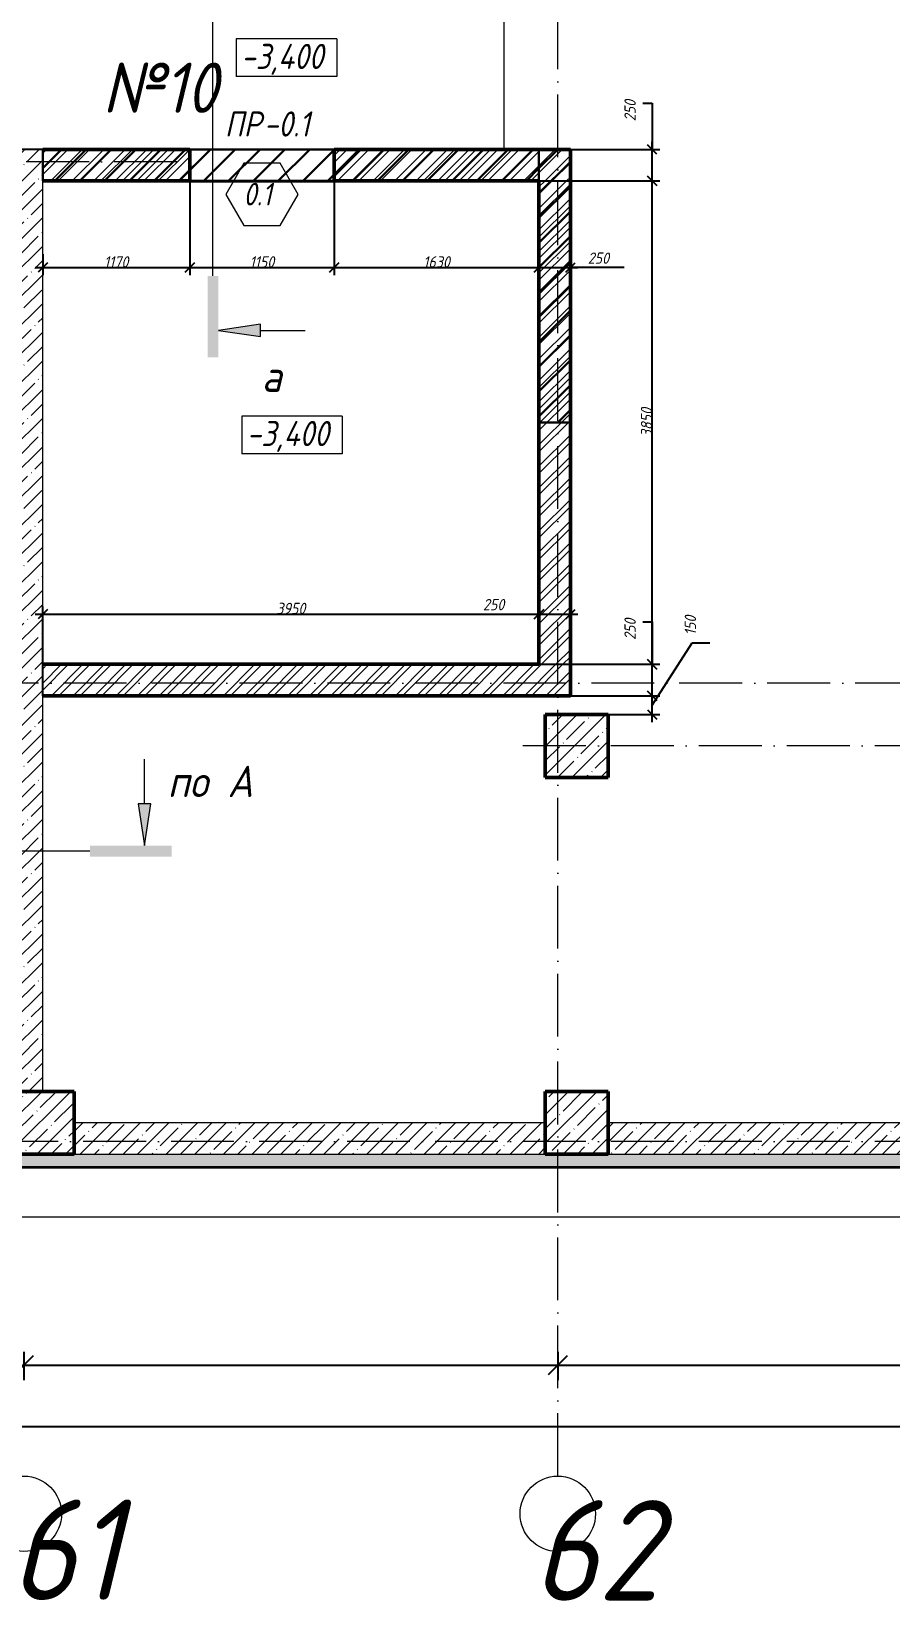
# Model space of a CAD drawing. Header units: millimetres. Extents: x -356862 to 418287, y 0 to 839748.
# Drawn here: x -261591 to -254752, y 453542 to 466036 of the extents above; entities that cross this region are included whole.
import ezdxf

# ---------------------------------------------------------------- set-up
doc = ezdxf.new("R2010")
doc.units = ezdxf.units.MM
doc.linetypes.add('200_ШТРИХ_ш1п0_6_', pattern=[160, 100, -60])
doc.linetypes.add('50_200_ШТРИХ_1Т_ш5_п1_п1_', pattern=[700, 500, -100, 0, -100])
for name, color, linetype, lineweight in [('0) Кирпич подвал', 20, 'Continuous', 30), ('A-____-____-DIMS', 7, 'Continuous', 9), ('A-____-NOTE-TEXT', 7, 'Continuous', 9), ('A-____-NOTE-TEXT-1', 7, 'Continuous', 5), ('A-DOOR-____-IDEN', 7, 'Continuous', 9), ('A-FLOR-____-OTLN', 7, 'Continuous', 9), ('A-GENM-____-IDEN', 7, 'Continuous', 9), ('A-WALL-____-MCUT', 7, 'Continuous', 13), ('A-WALL-____-MCUT-1', 7, 'Continuous', 9), ('A-WALL-____-MCUT-2', 7, 'Continuous', 50), ('A-WALL-____-MCUT-3', 7, 'Continuous', 9), ('A-WALL-____-PATT-1', 7, 'Continuous', 9), ('G-____-____-DIMS', 7, 'Continuous', 9), ('G-____-____-TEXT', 7, 'Continuous', 9), ('S-COLS-____-MCUT', 7, 'Continuous', 50), ('S-COLS-____-OTLN', 7, 'Continuous', 9), ('S-GRID-____-IDEN', 7, 'Continuous', 9), ('S-GRID-____-OTLN-1', 7, '50_200_ШТРИХ_1Т_ш5_п1_п1_', 9)]:
    doc.layers.add(name, color=color, linetype=linetype, lineweight=lineweight)
for name, color, linetype, lineweight, true_color in [('A-DETL-GENF-OTLN-4', 9, '200_ШТРИХ_ш1п0_6_', 9, 0x808080), ('A-DETL-GENF-OTLN-5', 7, 'Continuous', 5, 0xc0c0c0), ('A-WALL-____-PATT-2', 7, 'Continuous', 9, 0x787878)]:
    doc.layers.add(name, color=color, linetype=linetype, lineweight=lineweight, true_color=true_color)
doc.styles.add('ISOCPEUR_I', font='isocpeui.ttf', dxfattribs={"width": 0.9, "height": 2.5})
doc.styles.add('ISOCPEUR_I_2', font='isocpeui.ttf', dxfattribs={"width": 0.85, "height": 2.3})
doc.styles.add('ISOCPEUR_I_6', font='isocpeui.ttf', dxfattribs={"width": 0.85, "height": 3.5})
doc.styles.add('ISOCPEUR_I_7', font='isocpeui.ttf', dxfattribs={"width": 0.9, "height": 90})
doc.dimstyles.new('ISO-1_8_0_9К_СРЕДНИЙ_Кладочные', dxfattribs={"dimscale": 304.8, "dimtxt": 89.638306, "dimasz": 0.246063, "dimexe": 0.19685, "dimexo": 0, "dimgap": 0, "dimtad": 1, "dimdec": 3, "dimrnd": 0.001, "dimdsep": 46, "dimtxsty": 'ISOCPEUR_I_7', "dimblk1": 'OBLIQUE', "dimblk2": 'OBLIQUE', "dimsah": 1, "dimcen": 0.09, "dimdle": 0.19685, "dimazin": 0, "dimtfac": 1, "dimtdec": 4, "dimtix": 1, "dimtmove": 2, "dimatfit": 3, "dimfxl": 1, "dimtvp": 1, "dimtolj": 1, "dimtzin": 0, "dimarcsym": 2})
doc.dimstyles.new('ISO-1_8_0_9К_СРЕДНИЙ_Кладочные_2', dxfattribs={"dimscale": 304.8, "dimtxt": 89.638306, "dimasz": 0.246063, "dimexe": 0.19685, "dimexo": 0, "dimgap": 0, "dimtad": 1, "dimdec": 3, "dimrnd": 0.001, "dimdsep": 46, "dimtxsty": 'ISOCPEUR_I_7', "dimblk1": 'OBLIQUE', "dimblk2": 'OBLIQUE', "dimsah": 1, "dimcen": 0.09, "dimdle": 0.19685, "dimazin": 0, "dimtfac": 1, "dimtdec": 4, "dimtix": 1, "dimtmove": 1, "dimatfit": 3, "dimfxl": 1, "dimtvp": 1, "dimtolj": 1, "dimtzin": 0, "dimarcsym": 2})
doc.dimstyles.new('ISO-2_5_0_9К_БОЛЬШОЙ_ОСИ', dxfattribs={"dimscale": 304.8, "dimtxt": 248.995294, "dimasz": 0.492126, "dimexe": 0.393701, "dimexo": 0, "dimgap": 0, "dimtad": 1, "dimdec": 0, "dimzin": 0, "dimdsep": 46, "dimtxsty": 'ISOCPEUR_I', "dimblk1": 'OBLIQUE', "dimblk2": 'OBLIQUE', "dimsah": 1, "dimcen": 0.09, "dimdle": 0.393701, "dimazin": 0, "dimtfac": 1, "dimtdec": 4, "dimtix": 1, "dimtmove": 0, "dimatfit": 3, "dimfxl": 1, "dimtvp": 1, "dimtolj": 1, "dimtzin": 0, "dimarcsym": 2})
pattern_1 = [(45, (-350751.34, 459015.94), (-114.04925, 114.04925), []), (45, (-350637.3, 459015.94), (-114.04925, 114.04925), [201.612, -40.322, 3.353, -36.97])]
pattern_2 = [(45, (-350751.34, 459015.94), (-85.53659, 85.53659), []), (45, (-350694.32, 459015.94), (-85.53659, 85.53659), [])]

# ---------------------------------------------------------------- blocks, each defined once
blk = doc.blocks.new('BSC_Колонна _Прямоугольная - 500х500-V27-АР1_Кладочный план подвала в осях 1-64_А-ГГ')
at = {"layer": 'S-COLS-____-OTLN'}
h = blk.add_hatch(dxfattribs=at)
h.set_pattern_fill('FP_38', color=256, style=0, pattern_type=2)
h.set_pattern_definition([(45, (-93500, 1668.96), (-114.04925, 114.04925), []), (45, (-93385.95, 1668.96), (-114.04925, 114.04925), [201.613, -40.323, 3.353, -36.97])])
h.paths.add_polyline_path([(-250, -250), (250, -250), (250, 250), (-250, 250)], flags=0)
at = {"layer": 'S-COLS-____-MCUT'}
for p, q in [((250, 250), (-250, 250)), ((-250, 250), (-250, -250)), ((250, -250), (250, 250)), ((-250, -250), (250, -250))]:
    blk.add_line(p, q, dxfattribs=at)
blk = doc.blocks.new('BSC_Колонна _Прямоугольная - 500х500-V84-АР1_Кладочный план подвала в осях 1-64_А-ГГ')
at = {"layer": 'S-COLS-____-OTLN'}
h = blk.add_hatch(dxfattribs=at)
h.set_pattern_fill('FP_96', color=256, style=0, pattern_type=2)
h.set_pattern_definition([(45, (-93500, -1331.04), (-114.04925, 114.04925), []), (45, (-93385.95, -1331.04), (-114.04925, 114.04925), [201.613, -40.323, 3.353, -36.97])])
h.paths.add_polyline_path([(-250, -250), (250, -250), (250, 250), (-250, 250)], flags=0)
at = {"layer": 'S-COLS-____-MCUT'}
for p, q in [((250, 250), (-250, 250)), ((-250, 250), (-250, -250)), ((250, -250), (250, 250)), ((-250, -250), (250, -250))]:
    blk.add_line(p, q, dxfattribs=at)
blk = doc.blocks.new('BSC_Колонна _Прямоугольная - 500х500-V145-АР1_Кладочный план подвала в осях 1-64_А-ГГ')
at = {"layer": 'S-COLS-____-OTLN'}
h = blk.add_hatch(dxfattribs=at)
h.set_pattern_fill('FP_161', color=256, style=0, pattern_type=2)
h.set_pattern_definition([(45, (-89250, 1668.96), (-114.04925, 114.04925), []), (45, (-89135.95, 1668.96), (-114.04925, 114.04925), [201.613, -40.323, 3.353, -36.97])])
h.paths.add_polyline_path([(-250, -250), (250, -250), (250, 250), (-250, 250)], flags=0)
at = {"layer": 'S-COLS-____-MCUT'}
for p, q in [((250, 250), (-250, 250)), ((-250, 250), (-250, -250)), ((250, -250), (250, 250)), ((-250, -250), (250, -250))]:
    blk.add_line(p, q, dxfattribs=at)
blk = doc.blocks.new('DET_L_Имитация разреза_ISO2-5 - Вправо-27489998-АР1_Кладочный план подвала в осях 1-64_А-ГГ')
at = {"layer": 'A-DETL-GENF-OTLN-5'}
blk.add_line((143, 0), (4360, 0), dxfattribs=at)
blk = doc.blocks.new('DET_L_Имитация разреза_ISO2-5 - Низ-28995336-АР1_Кладочный план подвала в осях 1-64_А-ГГ')
at = {"layer": 'A-DETL-GENF-OTLN-5'}
blk.add_line((143, 0), (8957, 0), dxfattribs=at)
blk = doc.blocks.new('Ось сетки - Круг_Ø6_00__ISO-2_5_0_9K_-25732049-АР1_Кладочный план подвала в осях 1-64_А-ГГ')
at = {"layer": 'S-GRID-____-IDEN'}
blk.add_circle((0, 0), 3, dxfattribs=at)
blk = doc.blocks.new('_Oblique')
at = {"color": 0, "linetype": 'ByBlock', "lineweight": -2}
blk.add_line((-0.5, -0.5), (0.5, 0.5), dxfattribs=at)
blk = doc.blocks.new('*D8126')
at = {"layer": 'A-____-____-DIMS', "color": 0, "lineweight": -2, "transparency": 16777216}
for p, q in [((-265101, 455523), (-265101, 455297)), ((-261651, 455523), (-261651, 455297)), ((-265221, 455417), (-261531, 455417))]:
    blk.add_line(p, q, dxfattribs=at)
at = {"layer": 'Defpoints', "color": 0, "transparency": 16777216}
for p in [(-265101, 455523), (-261651, 455523), (-261651, 455417)]:
    blk.add_point(p, dxfattribs=at)
at = {"layer": 'A-____-____-DIMS', "color": 0, "lineweight": -2, "transparency": 16777216, "xscale": 150, "yscale": 150, "zscale": 150, "rotation": 180}
blk.add_blockref('_Oblique', (-265101, 455417), dxfattribs=at)
at = {"layer": 'A-____-____-DIMS', "color": 0, "lineweight": -2, "transparency": 16777216, "xscale": 150, "yscale": 150, "zscale": 150}
blk.add_blockref('_Oblique', (-261651, 455417), dxfattribs=at)
at = {"layer": 'A-____-____-DIMS', "color": 0, "transparency": 16777216, "insert": (-263376, 455419), "char_height": 2.5, "width": 781.46, "attachment_point": 5, "style": 'ISOCPEUR_I'}
blk.add_mtext('\\A1;3450', dxfattribs=at)
blk = doc.blocks.new('*D8127')
at = {"layer": 'A-____-____-DIMS', "color": 0, "lineweight": -2, "transparency": 16777216}
for p, q in [((-261651, 455523), (-261651, 455297)), ((-257401, 455523), (-257401, 455297)), ((-261771, 455417), (-257281, 455417))]:
    blk.add_line(p, q, dxfattribs=at)
at = {"layer": 'Defpoints', "color": 0, "transparency": 16777216}
for p in [(-261651, 455523), (-257401, 455523), (-257401, 455417)]:
    blk.add_point(p, dxfattribs=at)
at = {"layer": 'A-____-____-DIMS', "color": 0, "lineweight": -2, "transparency": 16777216, "xscale": 150, "yscale": 150, "zscale": 150, "rotation": 180}
blk.add_blockref('_Oblique', (-261651, 455417), dxfattribs=at)
at = {"layer": 'A-____-____-DIMS', "color": 0, "lineweight": -2, "transparency": 16777216, "xscale": 150, "yscale": 150, "zscale": 150}
blk.add_blockref('_Oblique', (-257401, 455417), dxfattribs=at)
at = {"layer": 'A-____-____-DIMS', "color": 0, "transparency": 16777216, "insert": (-259526, 455419), "char_height": 2.5, "width": 781.46, "attachment_point": 5, "style": 'ISOCPEUR_I'}
blk.add_mtext('\\A1;4250', dxfattribs=at)
blk = doc.blocks.new('*D8128')
at = {"layer": 'A-____-____-DIMS', "color": 0, "lineweight": -2, "transparency": 16777216}
for p, q in [((-257401, 455523), (-257401, 455297)), ((-249601, 455523), (-249601, 455297)), ((-257521, 455417), (-249481, 455417))]:
    blk.add_line(p, q, dxfattribs=at)
at = {"layer": 'Defpoints', "color": 0, "transparency": 16777216}
for p in [(-257401, 455523), (-249601, 455523), (-249601, 455417)]:
    blk.add_point(p, dxfattribs=at)
at = {"layer": 'A-____-____-DIMS', "color": 0, "lineweight": -2, "transparency": 16777216, "xscale": 150, "yscale": 150, "zscale": 150, "rotation": 180}
blk.add_blockref('_Oblique', (-257401, 455417), dxfattribs=at)
at = {"layer": 'A-____-____-DIMS', "color": 0, "lineweight": -2, "transparency": 16777216, "xscale": 150, "yscale": 150, "zscale": 150}
blk.add_blockref('_Oblique', (-249601, 455417), dxfattribs=at)
at = {"layer": 'A-____-____-DIMS', "color": 0, "transparency": 16777216, "insert": (-253501, 455419), "char_height": 2.5, "width": 758.48, "attachment_point": 5, "style": 'ISOCPEUR_I'}
blk.add_mtext('\\A1;7800', dxfattribs=at)
blk = doc.blocks.new('*D8129')
at = {"layer": 'A-____-____-DIMS', "color": 0, "lineweight": -2, "transparency": 16777216}
for p, q in [((-353221, 454929), (-249481, 454929)), ((-353101, 455035), (-353101, 454809)), ((-249601, 455035), (-249601, 454809))]:
    blk.add_line(p, q, dxfattribs=at)
at = {"layer": 'Defpoints', "color": 0, "transparency": 16777216}
for p in [(-353101, 455035), (-249601, 455035), (-249601, 454929)]:
    blk.add_point(p, dxfattribs=at)
at = {"layer": 'A-____-____-DIMS', "color": 0, "lineweight": -2, "transparency": 16777216, "xscale": 150, "yscale": 150, "zscale": 150, "rotation": 180}
blk.add_blockref('_Oblique', (-353101, 454929), dxfattribs=at)
at = {"layer": 'A-____-____-DIMS', "color": 0, "lineweight": -2, "transparency": 16777216, "xscale": 150, "yscale": 150, "zscale": 150}
blk.add_blockref('_Oblique', (-249601, 454929), dxfattribs=at)
at = {"layer": 'A-____-____-DIMS', "color": 0, "transparency": 16777216, "insert": (-301351, 454930), "char_height": 2.5, "width": 1080.26, "attachment_point": 5, "style": 'ISOCPEUR_I'}
blk.add_mtext('\\A1;103500', dxfattribs=at)
blk = doc.blocks.new('Высотные отметки - 9_5х3_5_h_-17668430-АР1_Кладочный план подвала в осях 1-64_А-ГГ')
at = {"layer": 'G-____-____-DIMS'}
for p, q in [((-4, 3), (-4, 0)), ((4, 3), (-4, 3)), ((4, 3), (4, 0)), ((4, 0), (-4, 0))]:
    blk.add_line(p, q, dxfattribs=at)
blk = doc.blocks.new('*D8260')
at = {"layer": 'A-____-____-DIMS', "color": 0, "lineweight": -2, "transparency": 16777216}
for p, q in [((-262165, 466557), (-262165, 465037)), ((-260681, 466497), (-262225, 466497)), ((-261501, 465097), (-262225, 465097))]:
    blk.add_line(p, q, dxfattribs=at)
at = {"layer": 'Defpoints', "color": 0, "transparency": 16777216}
for p in [(-260681, 466497), (-262165, 465097), (-261501, 465097)]:
    blk.add_point(p, dxfattribs=at)
at = {"layer": 'A-____-____-DIMS', "color": 0, "lineweight": -2, "transparency": 16777216, "xscale": 75, "yscale": 75, "zscale": 75}
for p, rotation in [((-262165, 466497), 90), ((-262165, 465097), 270)]:
    blk.add_blockref('_Oblique', p, dxfattribs=dict(at, rotation=rotation))
at = {"layer": 'A-____-____-DIMS', "color": 0, "transparency": 16777216, "insert": (-262210, 465797), "char_height": 90, "width": 521.28, "attachment_point": 5, "rotation": 90, "style": 'ISOCPEUR_I_7'}
blk.add_mtext('\\A1;1400', dxfattribs=at)
blk = doc.blocks.new('Марка проема - марка проема-27336095-АР1_Кладочный план подвала в осях 1-64_А-ГГ')
at = {"layer": 'A-DOOR-____-IDEN'}
for p, q in [((-1.44, 0.16), (-2.88, -2.33)), ((1.44, 0.16), (-1.44, 0.16)), ((2.88, -2.33), (1.44, 0.16)), ((-2.88, -2.33), (-1.44, -4.82)), ((1.44, -4.82), (2.88, -2.33)), ((-1.44, -4.82), (1.44, -4.82))]:
    blk.add_line(p, q, dxfattribs=at)
blk = doc.blocks.new('*D8188')
at = {"layer": 'A-____-____-DIMS', "color": 0, "lineweight": -2, "transparency": 16777216}
for p, q in [((-261501, 460747), (-261501, 461457)), ((-257551, 461504), (-257551, 461337)), ((-261561, 461397), (-257491, 461397))]:
    blk.add_line(p, q, dxfattribs=at)
at = {"layer": 'Defpoints', "color": 0, "transparency": 16777216}
for p in [(-257551, 461504), (-257551, 461397), (-261501, 460747)]:
    blk.add_point(p, dxfattribs=at)
at = {"layer": 'A-____-____-DIMS', "color": 0, "lineweight": -2, "transparency": 16777216, "xscale": 75, "yscale": 75, "zscale": 75, "rotation": 180}
blk.add_blockref('_Oblique', (-261501, 461397), dxfattribs=at)
at = {"layer": 'A-____-____-DIMS', "color": 0, "lineweight": -2, "transparency": 16777216, "xscale": 75, "yscale": 75, "zscale": 75}
blk.add_blockref('_Oblique', (-257551, 461397), dxfattribs=at)
at = {"layer": 'A-____-____-DIMS', "color": 0, "transparency": 16777216, "insert": (-259526, 461442), "char_height": 90, "width": 546.1, "attachment_point": 5, "style": 'ISOCPEUR_I_7'}
blk.add_mtext('\\A1;3950', dxfattribs=at)
blk = doc.blocks.new('*D8189')
at = {"layer": 'A-____-____-DIMS', "color": 0, "lineweight": -2, "transparency": 16777216}
for p, q in [((-257551, 461504), (-257551, 461337)), ((-257301, 461504), (-257301, 461337)), ((-257878, 461397), (-257551, 461397)), ((-257611, 461397), (-257241, 461397))]:
    blk.add_line(p, q, dxfattribs=at)
at = {"layer": 'Defpoints', "color": 0, "transparency": 16777216}
for p in [(-257551, 461504), (-257301, 461504), (-257301, 461397)]:
    blk.add_point(p, dxfattribs=at)
at = {"layer": 'A-____-____-DIMS', "color": 0, "lineweight": -2, "transparency": 16777216, "xscale": 75, "yscale": 75, "zscale": 75, "rotation": 180}
blk.add_blockref('_Oblique', (-257551, 461397), dxfattribs=at)
at = {"layer": 'A-____-____-DIMS', "color": 0, "lineweight": -2, "transparency": 16777216, "xscale": 75, "yscale": 75, "zscale": 75}
blk.add_blockref('_Oblique', (-257301, 461397), dxfattribs=at)
at = {"layer": 'A-____-____-DIMS', "color": 0, "transparency": 16777216, "insert": (-257997, 461517), "char_height": 90, "width": 409.58, "attachment_point": 1, "line_spacing_factor": 1.149209, "style": 'ISOCPEUR_I_7'}
blk.add_mtext('\\A1;250', dxfattribs=at)
blk = doc.blocks.new('*D8190')
at = {"layer": 'A-____-____-DIMS', "color": 0, "lineweight": -2, "transparency": 16777216}
for p, q in [((-256650, 460672), (-256331, 461169)), ((-256331, 461169), (-256190, 461169)), ((-256650, 460537), (-256650, 460807)), ((-257301, 460747), (-256590, 460747)), ((-257001, 460597), (-256590, 460597))]:
    blk.add_line(p, q, dxfattribs=at)
at = {"layer": 'Defpoints', "color": 0, "transparency": 16777216}
for p in [(-257301, 460747), (-256650, 460747), (-257001, 460597)]:
    blk.add_point(p, dxfattribs=at)
at = {"layer": 'A-____-____-DIMS', "color": 0, "lineweight": -2, "transparency": 16777216, "xscale": 75, "yscale": 75, "zscale": 75}
for p, rotation in [((-256650, 460747), 90), ((-256650, 460597), 270)]:
    blk.add_blockref('_Oblique', p, dxfattribs=dict(at, rotation=rotation))
at = {"layer": 'A-____-____-DIMS', "color": 0, "transparency": 16777216, "insert": (-256391, 461229), "char_height": 90, "width": 368.21, "attachment_point": 1, "rotation": 90, "line_spacing_factor": 1.149209, "style": 'ISOCPEUR_I_7'}
blk.add_mtext('\\A1;150', dxfattribs=at)
blk = doc.blocks.new('*D8191')
at = {"layer": 'A-____-____-DIMS', "color": 0, "lineweight": -2, "transparency": 16777216}
for p, q in [((-256725, 461336), (-256650, 461336)), ((-256650, 461336), (-256650, 460997)), ((-256650, 460687), (-256650, 461057)), ((-257551, 460997), (-256590, 460997)), ((-257301, 460747), (-256590, 460747))]:
    blk.add_line(p, q, dxfattribs=at)
at = {"layer": 'Defpoints', "color": 0, "transparency": 16777216}
for p in [(-257551, 460997), (-256650, 460997), (-257301, 460747)]:
    blk.add_point(p, dxfattribs=at)
at = {"layer": 'A-____-____-DIMS', "color": 0, "lineweight": -2, "transparency": 16777216, "xscale": 75, "yscale": 75, "zscale": 75}
for p, rotation in [((-256650, 460997), 90), ((-256650, 460747), 270)]:
    blk.add_blockref('_Oblique', p, dxfattribs=dict(at, rotation=rotation))
at = {"layer": 'A-____-____-DIMS', "color": 0, "transparency": 16777216, "insert": (-256871, 461191), "char_height": 90, "width": 409.58, "attachment_point": 1, "rotation": 90, "line_spacing_factor": 1.149209, "style": 'ISOCPEUR_I_7'}
blk.add_mtext('\\A1;250', dxfattribs=at)
blk = doc.blocks.new('*D8192')
at = {"layer": 'A-____-____-DIMS', "color": 0, "lineweight": -2, "transparency": 16777216}
for p, q in [((-257551, 464847), (-256590, 464847)), ((-256650, 460937), (-256650, 464907)), ((-257551, 460997), (-256590, 460997))]:
    blk.add_line(p, q, dxfattribs=at)
at = {"layer": 'Defpoints', "color": 0, "transparency": 16777216}
for p in [(-257551, 464847), (-256650, 464847), (-257551, 460997)]:
    blk.add_point(p, dxfattribs=at)
at = {"layer": 'A-____-____-DIMS', "color": 0, "lineweight": -2, "transparency": 16777216, "xscale": 75, "yscale": 75, "zscale": 75}
for p, rotation in [((-256650, 464847), 90), ((-256650, 460997), 270)]:
    blk.add_blockref('_Oblique', p, dxfattribs=dict(at, rotation=rotation))
at = {"layer": 'A-____-____-DIMS', "color": 0, "transparency": 16777216, "insert": (-256695, 462922), "char_height": 90, "width": 546.1, "attachment_point": 5, "rotation": 90, "style": 'ISOCPEUR_I_7'}
blk.add_mtext('\\A1;3850', dxfattribs=at)
blk = doc.blocks.new('*D8193')
at = {"layer": 'A-____-____-DIMS', "color": 0, "lineweight": -2, "transparency": 16777216}
for p, q in [((-256725, 465466), (-256650, 465466)), ((-256650, 465466), (-256650, 465097)), ((-257301, 465097), (-256590, 465097)), ((-256650, 464787), (-256650, 465157)), ((-257551, 464847), (-256590, 464847))]:
    blk.add_line(p, q, dxfattribs=at)
at = {"layer": 'Defpoints', "color": 0, "transparency": 16777216}
for p in [(-257301, 465097), (-256650, 465097), (-257551, 464847)]:
    blk.add_point(p, dxfattribs=at)
at = {"layer": 'A-____-____-DIMS', "color": 0, "lineweight": -2, "transparency": 16777216, "xscale": 75, "yscale": 75, "zscale": 75}
for p, rotation in [((-256650, 465097), 90), ((-256650, 464847), 270)]:
    blk.add_blockref('_Oblique', p, dxfattribs=dict(at, rotation=rotation))
at = {"layer": 'A-____-____-DIMS', "color": 0, "transparency": 16777216, "insert": (-256871, 465321), "char_height": 90, "width": 409.58, "attachment_point": 1, "rotation": 90, "line_spacing_factor": 1.149209, "style": 'ISOCPEUR_I_7'}
blk.add_mtext('\\A1;250', dxfattribs=at)
blk = doc.blocks.new('*D8194')
at = {"layer": 'A-____-____-DIMS', "color": 0, "lineweight": -2, "transparency": 16777216}
for p, q in [((-260331, 464841), (-260331, 464096)), ((-261501, 464262), (-261501, 464096)), ((-261561, 464156), (-260271, 464156))]:
    blk.add_line(p, q, dxfattribs=at)
at = {"layer": 'Defpoints', "color": 0, "transparency": 16777216}
for p in [(-260331, 464841), (-261501, 464262), (-260331, 464156)]:
    blk.add_point(p, dxfattribs=at)
at = {"layer": 'A-____-____-DIMS', "color": 0, "lineweight": -2, "transparency": 16777216, "xscale": 75, "yscale": 75, "zscale": 75, "rotation": 180}
blk.add_blockref('_Oblique', (-261501, 464156), dxfattribs=at)
at = {"layer": 'A-____-____-DIMS', "color": 0, "lineweight": -2, "transparency": 16777216, "xscale": 75, "yscale": 75, "zscale": 75}
blk.add_blockref('_Oblique', (-260331, 464156), dxfattribs=at)
at = {"layer": 'A-____-____-DIMS', "color": 0, "transparency": 16777216, "insert": (-260916, 464201), "char_height": 90, "width": 463.36, "attachment_point": 5, "style": 'ISOCPEUR_I_7'}
blk.add_mtext('\\A1;1170', dxfattribs=at)
blk = doc.blocks.new('*D8195')
at = {"layer": 'A-____-____-DIMS', "color": 0, "lineweight": -2, "transparency": 16777216}
for p, q in [((-260331, 464841), (-260331, 464096)), ((-259181, 464839), (-259181, 464096)), ((-260391, 464156), (-259121, 464156))]:
    blk.add_line(p, q, dxfattribs=at)
at = {"layer": 'Defpoints', "color": 0, "transparency": 16777216}
for p in [(-260331, 464841), (-259181, 464839), (-259181, 464156)]:
    blk.add_point(p, dxfattribs=at)
at = {"layer": 'A-____-____-DIMS', "color": 0, "lineweight": -2, "transparency": 16777216, "xscale": 75, "yscale": 75, "zscale": 75, "rotation": 180}
blk.add_blockref('_Oblique', (-260331, 464156), dxfattribs=at)
at = {"layer": 'A-____-____-DIMS', "color": 0, "lineweight": -2, "transparency": 16777216, "xscale": 75, "yscale": 75, "zscale": 75}
blk.add_blockref('_Oblique', (-259181, 464156), dxfattribs=at)
at = {"layer": 'A-____-____-DIMS', "color": 0, "transparency": 16777216, "insert": (-259756, 464201), "char_height": 90, "width": 463.36, "attachment_point": 5, "style": 'ISOCPEUR_I_7'}
blk.add_mtext('\\A1;1150', dxfattribs=at)
blk = doc.blocks.new('*D8196')
at = {"layer": 'A-____-____-DIMS', "color": 0, "lineweight": -2, "transparency": 16777216}
for p, q in [((-259181, 464839), (-259181, 464096)), ((-257551, 464262), (-257551, 464096)), ((-259241, 464156), (-257491, 464156))]:
    blk.add_line(p, q, dxfattribs=at)
at = {"layer": 'Defpoints', "color": 0, "transparency": 16777216}
for p in [(-259181, 464839), (-257551, 464262), (-257551, 464156)]:
    blk.add_point(p, dxfattribs=at)
at = {"layer": 'A-____-____-DIMS', "color": 0, "lineweight": -2, "transparency": 16777216, "xscale": 75, "yscale": 75, "zscale": 75, "rotation": 180}
blk.add_blockref('_Oblique', (-259181, 464156), dxfattribs=at)
at = {"layer": 'A-____-____-DIMS', "color": 0, "lineweight": -2, "transparency": 16777216, "xscale": 75, "yscale": 75, "zscale": 75}
blk.add_blockref('_Oblique', (-257551, 464156), dxfattribs=at)
at = {"layer": 'A-____-____-DIMS', "color": 0, "transparency": 16777216, "insert": (-258366, 464201), "char_height": 90, "width": 504.73, "attachment_point": 5, "style": 'ISOCPEUR_I_7'}
blk.add_mtext('\\A1;1630', dxfattribs=at)
blk = doc.blocks.new('*D8197')
at = {"layer": 'A-____-____-DIMS', "color": 0, "lineweight": -2, "transparency": 16777216}
for p, q in [((-257551, 464262), (-257551, 464096)), ((-257301, 464262), (-257301, 464096)), ((-257611, 464156), (-257241, 464156)), ((-256873, 464156), (-257301, 464156))]:
    blk.add_line(p, q, dxfattribs=at)
at = {"layer": 'Defpoints', "color": 0, "transparency": 16777216}
for p in [(-257551, 464262), (-257301, 464262), (-257301, 464156)]:
    blk.add_point(p, dxfattribs=at)
at = {"layer": 'A-____-____-DIMS', "color": 0, "lineweight": -2, "transparency": 16777216, "xscale": 75, "yscale": 75, "zscale": 75, "rotation": 180}
blk.add_blockref('_Oblique', (-257551, 464156), dxfattribs=at)
at = {"layer": 'A-____-____-DIMS', "color": 0, "lineweight": -2, "transparency": 16777216, "xscale": 75, "yscale": 75, "zscale": 75}
blk.add_blockref('_Oblique', (-257301, 464156), dxfattribs=at)
at = {"layer": 'A-____-____-DIMS', "color": 0, "transparency": 16777216, "insert": (-257163, 464276), "char_height": 90, "width": 409.58, "attachment_point": 1, "line_spacing_factor": 1.149209, "style": 'ISOCPEUR_I_7'}
blk.add_mtext('\\A1;250', dxfattribs=at)

msp = doc.modelspace()

# ---------------------------------------------------------------- hatches: boundary and pattern name
at = {"layer": '0) Кирпич подвал'}
h = msp.add_hatch(dxfattribs=at)
h.set_pattern_fill('ANSI31', color=256, scale=44)
h.paths.add_polyline_path([(-261501.3432, 465096.983), (-257551.3432, 465096.983), (-257551.3432, 464846.983), (-261501.3432, 464846.983)])
h = msp.add_hatch(dxfattribs=at)
h.set_pattern_fill('ANSI31', color=256, scale=44)
h.paths.add_polyline_path([(-260331.3432, 464840.983), (-259181.3432, 464840.983), (-259181.3432, 465096.983), (-260331.3432, 465096.983)])
h = msp.add_hatch(dxfattribs=at)
h.set_pattern_fill('ANSI31', color=256, scale=44)
h.paths.add_polyline_path([(-257551.3432, 465096.983), (-257301.3432, 465096.983), (-257301.3432, 462921.983), (-257551.3432, 462921.983)])
at = {"layer": 'A-____-NOTE-TEXT-1'}
for points in [[(-260102.5476, 463440.0766), (-260102.5476, 464090.0766), (-260189.2842, 464090.0766), (-260189.2842, 463440.0766)], [(-259768.9062, 463605.9247), (-259768.9062, 463705.9247), (-260102.5476, 463655.9247)], [(-260691.2588, 459553.2437), (-260641.2588, 459886.8852), (-260741.2588, 459886.8852), (-260720.8602, 459750.7694)], [(-260741.2588, 459466.5072), (-260475.4107, 459466.5072), (-260475.4107, 459553.2437), (-261125.4107, 459553.2437), (-261125.4107, 459466.5072)]]:
    msp.add_hatch(color=256, dxfattribs=at).paths.add_polyline_path(points, flags=0)
at = {"layer": 'A-WALL-____-PATT-1'}
h = msp.add_hatch(dxfattribs=at)
h.set_pattern_fill('FP_1', color=256, style=0, pattern_type=2)
h.set_pattern_definition(pattern_1)
h.paths.add_polyline_path([(-261501.3432, 460746.983), (-261501.3432, 465096.983), (-261751.3432, 465096.983), (-261751.3432, 460746.983)], flags=0)
h = msp.add_hatch(dxfattribs=at)
h.set_pattern_fill('FP_1', color=256, style=0, pattern_type=2)
h.set_pattern_definition(pattern_1)
h.paths.add_polyline_path([(-261501.3432, 457596.983), (-261501.3432, 460746.983), (-261751.3432, 460746.983), (-261751.3432, 457596.983)], flags=0)
h = msp.add_hatch(dxfattribs=at)
h.set_pattern_fill('FP_1', color=256, style=0, pattern_type=2)
h.set_pattern_definition(pattern_1)
h.paths.add_polyline_path([(-257501.3432, 457096.983), (-257501.3432, 457346.983), (-261251.3432, 457346.983), (-261251.3432, 457096.983), (-258856.5433, 457096.983)], flags=0)
h = msp.add_hatch(dxfattribs=at)
h.set_pattern_fill('FP_1', color=256, style=0, pattern_type=2)
h.set_pattern_definition(pattern_1)
h.paths.add_polyline_path([(-250001.3432, 457096.983), (-250001.3432, 457346.983), (-257001.3432, 457346.983), (-257001.3432, 457096.983), (-251786.5304, 457096.983)], flags=0)
h = msp.add_hatch(dxfattribs=at)
h.set_pattern_fill('FP_91', color=256, style=0, pattern_type=2)
h.set_pattern_definition([(0, (-350751.34, 459015.94), (120.968, 69.841), [80.645, -161.29]), (120, (-350751.34, 459015.94), (-120.96808, 69.84086), [80.645, -161.29]), (60, (-350751.34, 459015.94), (-8e-05, 139.68186), [0, -161.29, 80.645, 0])])
h.paths.add_polyline_path([(-249399.3432, 456994.983), (-249399.3432, 457094.983), (-353203.3432, 457094.983), (-353203.3432, 456994.983), (-251786.5304, 456994.983)], flags=0)
at = {"layer": 'A-WALL-____-PATT-2'}
h = msp.add_hatch(dxfattribs=at)
h.set_pattern_fill('FP_5', color=256, style=0, pattern_type=2)
h.set_pattern_definition(pattern_2)
h.paths.add_polyline_path([(-257551.3432, 464846.983), (-257301.3432, 464846.983), (-257301.3432, 465096.983), (-259181.3432, 465096.983), (-259181.3432, 464846.983), (-258856.5433, 464846.983)], flags=0)
h.paths.add_polyline_path([(-260331.3432, 464846.983), (-260331.3432, 465096.983), (-261501.3432, 465096.983), (-261501.3432, 464846.983)], flags=0)
h = msp.add_hatch(dxfattribs=at)
h.set_pattern_fill('FP_5', color=256, style=0, pattern_type=2)
h.set_pattern_definition(pattern_2)
h.paths.add_polyline_path([(-257301.3432, 460996.983), (-257301.3432, 464846.983), (-257551.3432, 464846.983), (-257551.3432, 460996.983)], flags=0)
h = msp.add_hatch(dxfattribs=at)
h.set_pattern_fill('FP_5', color=256, style=0, pattern_type=2)
h.set_pattern_definition(pattern_2)
h.paths.add_polyline_path([(-257301.3432, 460746.983), (-257301.3432, 460996.983), (-261501.3432, 460996.983), (-261501.3432, 460746.983), (-258856.5433, 460746.983)], flags=0)

# ---------------------------------------------------------------- linework, layer by layer
at = {"layer": '0) Кирпич подвал'}
for points in [[(-261501.3432, 465096.983), (-257551.3432, 465096.983), (-257551.3432, 464846.983), (-261501.3432, 464846.983)], [(-260331.3432, 464840.983), (-259181.3432, 464840.983), (-259181.3432, 465096.983), (-260331.3432, 465096.983)], [(-257551.3432, 465096.983), (-257301.3432, 465096.983), (-257301.3432, 462921.983), (-257551.3432, 462921.983)]]:
    msp.add_lwpolyline(points, close=True, dxfattribs=at)
at = {"layer": 'A-____-NOTE-TEXT'}
for p, q in [((-259768.9062, 463705.9247), (-260102.5476, 463655.9247)), ((-259768.9062, 463605.9247), (-259768.9062, 463705.9247)), ((-260102.5476, 463655.9247), (-259768.9062, 463605.9247)), ((-259768.9062, 463655.9247), (-259412.6562, 463655.9247)), ((-260691.2588, 459886.8852), (-260691.2588, 460243.1352)), ((-260741.2588, 459886.8852), (-260691.2588, 459553.2437)), ((-260641.2588, 459886.8852), (-260741.2588, 459886.8852)), ((-260691.2588, 459553.2437), (-260641.2588, 459886.8852))]:
    msp.add_line(p, q, dxfattribs=at)
at = {"layer": 'A-FLOR-____-OTLN'}
for p, q in [((-257831.3432, 467496.983), (-257831.3432, 465096.983)), ((-259181.3432, 465096.983), (-260331.3432, 465096.983)), ((-278851.3432, 456596.983), (-249001.3432, 456596.983))]:
    msp.add_line(p, q, dxfattribs=at)
at = {"layer": 'A-WALL-____-MCUT'}
for p, q in [((-353311.3432, 456986.983), (-249391.3432, 456986.983)), ((-249399.3432, 456994.983), (-353303.3432, 456994.983))]:
    msp.add_line(p, q, dxfattribs=at)
at = {"layer": 'A-WALL-____-MCUT-1'}
for p, q in [((-261501.3432, 465096.983), (-261951.3432, 465096.983)), ((-261501.3432, 457596.983), (-261501.3432, 465096.983)), ((-257501.3432, 457346.983), (-261251.3432, 457346.983)), ((-250001.3432, 457346.983), (-257001.3432, 457346.983)), ((-261251.3432, 457096.983), (-257501.3432, 457096.983)), ((-257001.3432, 457096.983), (-250001.3432, 457096.983))]:
    msp.add_line(p, q, dxfattribs=at)
at = {"layer": 'A-WALL-____-MCUT-2'}
for p, q in [((-260331.3432, 465096.983), (-261501.3432, 465096.983)), ((-260331.3432, 464846.983), (-260331.3432, 465096.983)), ((-257301.3432, 465096.983), (-259181.3432, 465096.983)), ((-259181.3432, 465096.983), (-259181.3432, 464846.983)), ((-257301.3432, 460746.983), (-257301.3432, 465096.983)), ((-261501.3432, 464846.983), (-260331.3432, 464846.983)), ((-259181.3432, 464846.983), (-257551.3432, 464846.983)), ((-257551.3432, 464846.983), (-257551.3432, 460996.983)), ((-257551.3432, 460996.983), (-261501.3432, 460996.983)), ((-261501.3432, 460746.983), (-257301.3432, 460746.983))]:
    msp.add_line(p, q, dxfattribs=at)
at = {"layer": 'A-WALL-____-MCUT-3'}
msp.add_line((-249499.3432, 457094.983), (-353203.3432, 457094.983), dxfattribs=at)
at = {"layer": 'S-GRID-____-OTLN-1'}
for p, q in [((-257401.3432, 454533.3346), (-257401.3432, 508896.9006)), ((-260432.5559, 464996.983), (-355420.1134, 464996.983)), ((-246832.7496, 460846.983), (-355420.1134, 460846.983)), ((-246676.9366, 460346.983), (-257730.0789, 460346.983)), ((-246676.9366, 457196.983), (-355420.1134, 457196.983))]:
    msp.add_line(p, q, dxfattribs=at)

# ---------------------------------------------------------------- block references
at = {"layer": 'A-DETL-GENF-OTLN-4'}
for name, p, rotation in [('DET_L_Имитация разреза_ISO2-5 - Вправо-27489998-АР1_Кладочный план подвала в осях 1-64_А-ГГ', (-260145.9159, 463946.983), 89.99999999999994), ('DET_L_Имитация разреза_ISO2-5 - Низ-28995336-АР1_Кладочный план подвала в осях 1-64_А-ГГ', (-260982.317, 459509.8755), 180)]:
    msp.add_blockref(name, p, dxfattribs=dict(at, rotation=rotation))
at = {"layer": 'A-DOOR-____-IDEN', "xscale": 99.99999999999993, "yscale": 99.99999999999993, "zscale": 99.99999999999993}
msp.add_blockref('Марка проема - марка проема-27336095-АР1_Кладочный план подвала в осях 1-64_А-ГГ', (-259756.3432, 464971.983), dxfattribs=at)
at = {"layer": 'G-____-____-DIMS', "xscale": 99.99999999999993, "yscale": 99.99999999999993, "zscale": 99.99999999999993}
for p in [(-259560.8562, 465675.9897), (-259517.1653, 462673.142)]:
    msp.add_blockref('Высотные отметки - 9_5х3_5_h_-17668430-АР1_Кладочный план подвала в осях 1-64_А-ГГ', p, dxfattribs=at)
at = {"layer": 'S-COLS-____-OTLN'}
for name, p in [('BSC_Колонна _Прямоугольная - 500х500-V84-АР1_Кладочный план подвала в осях 1-64_А-ГГ', (-257251.3432, 460346.983)), ('BSC_Колонна _Прямоугольная - 500х500-V145-АР1_Кладочный план подвала в осях 1-64_А-ГГ', (-261501.3432, 457346.983)), ('BSC_Колонна _Прямоугольная - 500х500-V27-АР1_Кладочный план подвала в осях 1-64_А-ГГ', (-257251.3432, 457346.983))]:
    msp.add_blockref(name, p, dxfattribs=at)
at = {"layer": 'S-GRID-____-IDEN', "xscale": 99.99999999999993, "yscale": 99.99999999999993, "zscale": 99.99999999999993, "rotation": 180}
msp.add_blockref('Ось сетки - Круг_Ø6_00__ISO-2_5_0_9K_-25732049-АР1_Кладочный план подвала в осях 1-64_А-ГГ', (-261651.3432, 454233.3346), dxfattribs=at)
at = {"layer": 'S-GRID-____-IDEN', "xscale": 99.99999999999993, "yscale": 99.99999999999993, "zscale": 99.99999999999993}
msp.add_blockref('Ось сетки - Круг_Ø6_00__ISO-2_5_0_9K_-25732049-АР1_Кладочный план подвала в осях 1-64_А-ГГ', (-257401.3432, 454233.3346), dxfattribs=at)

# ---------------------------------------------------------------- texts
at = {"layer": 'A-____-NOTE-TEXT', "char_height": 250, "attachment_point": 1, "style": 'ISOCPEUR_I'}
for s, insert, width in [('\\fISOCPEUR|b0|i1|c204|p34|;\\W.9;а', (-259758.2944, 463416.2232), 223.670813), ('\\fISOCPEUR|b0|i1|c204|p34|;\\W.9;А', (-260030.3003, 460189.6731), 252.531563), ('по', (-260506.5503, 460189.6731), 404.0505)]:
    msp.add_mtext(s, dxfattribs=dict(at, insert=insert, width=width))
at = {"layer": 'A-DOOR-____-IDEN', "insert": (-259904.1323, 464830.8025), "char_height": 180, "width": 310.253062, "attachment_point": 1, "style": 'ISOCPEUR_I_6'}
msp.add_mtext('0.1', dxfattribs=at)
at = {"layer": 'A-GENM-____-IDEN', "char_height": 200, "attachment_point": 1, "style": 'ISOCPEUR_I_2'}
for s, insert, width in [('ПР', (-260051.7999, 465399.0991), 375.18975), ('-0.1', (-259742.2374, 465399.0991), 505.063125)]:
    msp.add_mtext(s, dxfattribs=dict(at, insert=insert, width=width))
at = {"layer": 'G-____-____-DIMS', "char_height": 200, "width": 865.279833, "attachment_point": 1, "line_spacing_factor": 1.149209, "style": 'ISOCPEUR_I_2'}
for insert in [(-259921.3895, 465937.2809), (-259877.6986, 462934.4332)]:
    msp.add_mtext('-3,400', dxfattribs=dict(at, insert=insert))
at = {"layer": 'G-____-____-TEXT', "insert": (-261025.5061, 465787.8192), "char_height": 400, "width": 2763.416813, "attachment_point": 1, "style": 'ISOCPEUR_I'}
msp.add_mtext('№10', dxfattribs=at)
at = {"layer": 'S-GRID-____-IDEN', "char_height": 800, "attachment_point": 1, "style": 'ISOCPEUR_I'}
for s, insert, width in [('61', (-261761.8649, 454347.2683), 346.329), ('62', (-257606.2716, 454342.1093), 404.0505)]:
    msp.add_mtext(s, dxfattribs=dict(at, insert=insert, width=width))

# ---------------------------------------------------------------- dimensions: what is measured, and where the dimension line sits
at = {"layer": 'A-____-____-DIMS'}
for base, p1, p2, override, picture, middle in [((-262164.5403, 465096.983), (-260681.3432, 466496.983), (-261501.3432, 465096.983), {"dimtxt": 400, "dimpost": '<>', "dimfxl": 1622.467257}, '*D8260', (-262209.5403, 465796.983)), ((-256650.154, 464846.983), (-257551.3432, 460996.983), (-257551.3432, 464846.983), {"dimtxt": 400, "dimpost": '<>', "dimfxl": 3850}, '*D8192', (-256695.154, 462921.983))]:
    dim = msp.add_linear_dim(base=base, p1=p1, p2=p2, angle=90, dimstyle='ISO-1_8_0_9К_СРЕДНИЙ_Кладочные', override=override, dxfattribs=at)
    dim.commit()
    dim.dimension.update_dxf_attribs({"geometry": picture, "text_midpoint": middle})
for base, p1, p2, override, picture, middle in [((-256650.154, 465096.983), (-257551.3432, 464846.983), (-257301.3432, 465096.983), {"dimtxt": 400, "dimpost": '<>', "dimfxl": 353.553391}, '*D8193', (-256765.3161, 465466.1511)), ((-256650.154, 460996.983), (-257301.3432, 460746.983), (-257551.3432, 460996.983), {"dimtxt": 400, "dimpost": '<>', "dimfxl": 353.553391}, '*D8191', (-256765.3161, 461335.5152)), ((-256650.154, 460746.983), (-257001.3432, 460596.983), (-257301.3432, 460746.983), {"dimtxt": 400, "dimpost": '<>', "dimfxl": 335.410197}, '*D8190', (-256330.5897, 461169.0452))]:
    dim = msp.add_linear_dim(base=base, p1=p1, p2=p2, angle=90, dimstyle='ISO-1_8_0_9К_СРЕДНИЙ_Кладочные_2', override=override, dxfattribs=at)
    dim.commit()
    dim.dimension.update_dxf_attribs({"geometry": picture, "text_midpoint": middle, "dimtype": 160, "text_rotation": 90})
for base, p1, p2, dimstyle, override, picture, middle in [((-260331.3432, 464155.5002), (-261501.3432, 464261.5663), (-260331.3432, 464840.983), 'ISO-1_8_0_9К_СРЕДНИЙ_Кладочные', {"dimtxt": 400, "dimpost": '<>', "dimfxl": 1305.612392}, '*D8194', (-260916.3432, 464201.0798)), ((-259181.3432, 464155.5002), (-260331.3432, 464840.983), (-259181.3432, 464838.983), 'ISO-1_8_0_9К_СРЕДНИЙ_Кладочные', {"dimtxt": 400, "dimpost": '<>', "dimfxl": 1150.001739}, '*D8195', (-259756.3432, 464200.5002)), ((-257551.3432, 464155.5002), (-259181.3432, 464838.983), (-257551.3432, 464261.5663), 'ISO-1_8_0_9К_СРЕДНИЙ_Кладочные', {"dimtxt": 400, "dimpost": '<>', "dimfxl": 1729.251298}, '*D8196', (-258366.3432, 464200.5002)), ((-257551.3432, 461397.4533), (-261501.3432, 460746.983), (-257551.3432, 461503.5193), 'ISO-1_8_0_9К_СРЕДНИЙ_Кладочные', {"dimtxt": 400, "dimpost": '<>', "dimfxl": 4021.796516}, '*D8188', (-259526.3432, 461442.4533)), ((-261651.3432, 455417.418), (-265101.3432, 455523.484), (-261651.3432, 455523.484), 'ISO-2_5_0_9К_БОЛЬШОЙ_ОСИ', {"dimtxt": 400, "dimpost": '<>', "dimfxl": 3450}, '*D8126', (-263376.3432, 455418.668)), ((-257401.3432, 455417.418), (-261651.3432, 455523.484), (-257401.3432, 455523.484), 'ISO-2_5_0_9К_БОЛЬШОЙ_ОСИ', {"dimtxt": 400, "dimpost": '<>', "dimfxl": 4250}, '*D8127', (-259526.3432, 455418.668)), ((-249601.3432, 455417.418), (-257401.3432, 455523.484), (-249601.3432, 455523.484), 'ISO-2_5_0_9К_БОЛЬШОЙ_ОСИ', {"dimtxt": 400, "dimpost": '<>', "dimfxl": 7800}, '*D8128', (-253501.3432, 455418.6841)), ((-249601.3432, 454929.2109), (-353101.3432, 455035.2769), (-249601.3432, 455035.2769), 'ISO-2_5_0_9К_БОЛЬШОЙ_ОСИ', {"dimtxt": 400, "dimpost": '<>', "dimfxl": 103500}, '*D8129', (-301351.3432, 454930.4609))]:
    dim = msp.add_linear_dim(base=base, p1=p1, p2=p2, dimstyle=dimstyle, override=override, dxfattribs=at)
    dim.commit()
    dim.dimension.update_dxf_attribs({"geometry": picture, "text_midpoint": middle})
for base, p1, p2, picture, middle in [((-257301.3432, 464155.5002), (-257551.3432, 464261.5663), (-257301.3432, 464261.5663), '*D8197', (-256958.5764, 464270.6623)), ((-257301.3432, 461397.4533), (-257551.3432, 461503.5193), (-257301.3432, 461503.5193), '*D8189', (-257791.9198, 461512.6153))]:
    dim = msp.add_linear_dim(base=base, p1=p1, p2=p2, dimstyle='ISO-1_8_0_9К_СРЕДНИЙ_Кладочные_2', override={"dimtxt": 400, "dimpost": '<>', "dimfxl": 250}, dxfattribs=at)
    dim.commit()
    dim.dimension.update_dxf_attribs({"geometry": picture, "text_midpoint": middle, "dimtype": 160})

doc.saveas('drawing.dxf')
